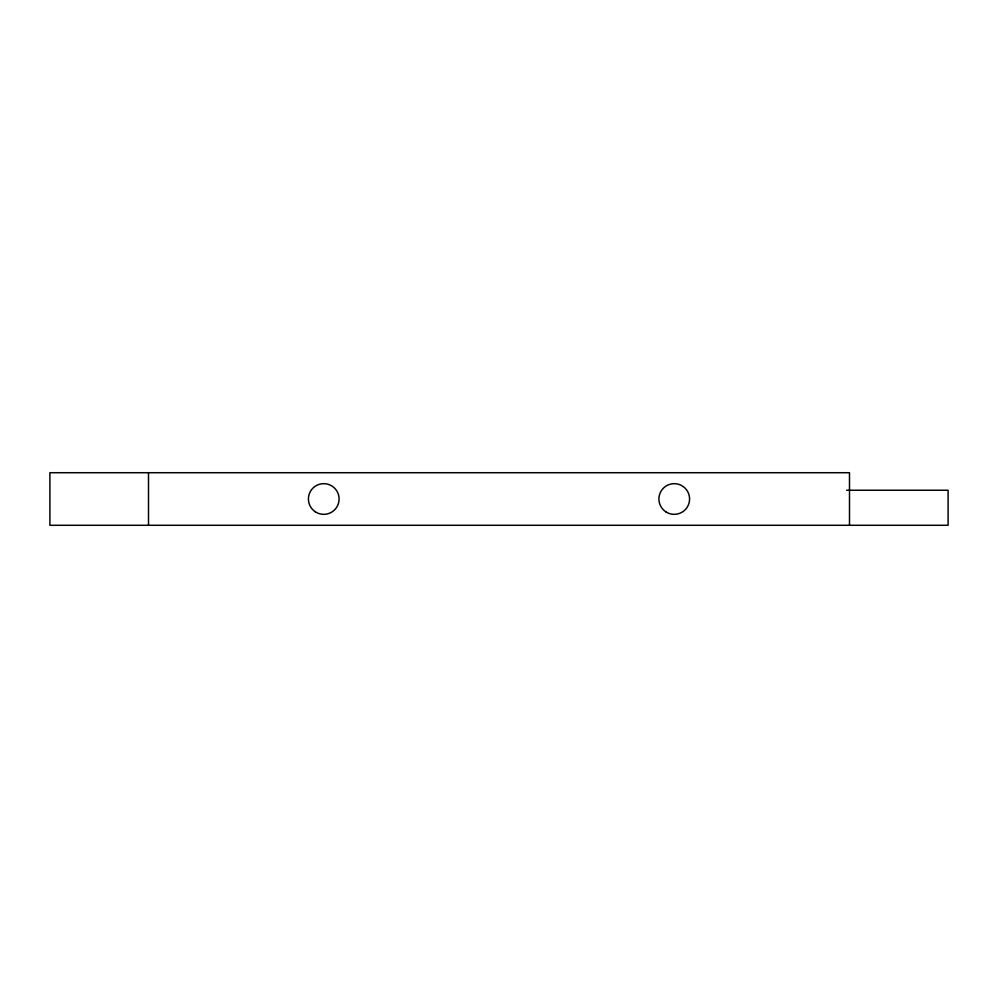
<?xml version="1.0" encoding="UTF-8"?>
<svg xmlns="http://www.w3.org/2000/svg" width="998" height="998" viewBox="0 0 998 998"><rect width="100%" height="100%" fill="white"/><g stroke="black" fill="none" stroke-linecap="round" stroke-linejoin="round"><path stroke-width="1.5" d="M846.641 490.243L948.1 490.243L948.1 525.285L49.9 525.285L49.9 472.715L849.498 472.715L849.498 525.285M148.502 472.715L148.502 525.285M665.853 511.837A15.332 15.332 0 0 0 689.556 499.848A15.332 15.332 0 0 0 667.338 485.315A15.332 15.332 0 0 0 665.853 511.837M315.405 511.862A15.332 15.332 0 0 0 339.071 499.798A15.332 15.332 0 0 0 316.778 485.34A15.332 15.332 0 0 0 315.405 511.862"/></g></svg>
